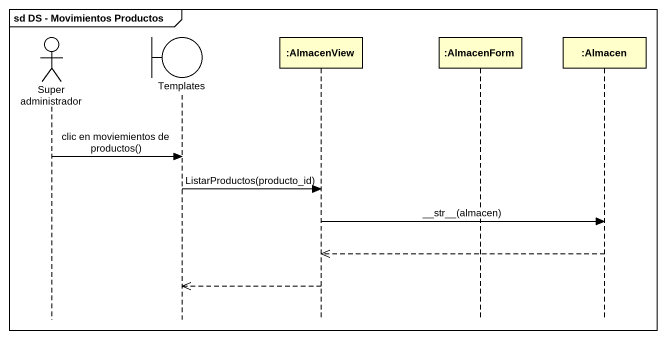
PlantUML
@startuml
mainframe sd DS - Movimientos Productos
hide footbox
actor "Super administrador" as Super_administrador
boundary Templates
participant ":AlmacenView" as AlmacenView
participant ":AlmacenForm" as AlmacenForm
participant ":Almacen" as Almacen

Super_administrador -> Templates : clic en moviemientos de productos()
Templates -> AlmacenView : ListarProductos(producto_id)
AlmacenView -> Almacen : ~__str~__(almacen)
Almacen -->> AlmacenView
AlmacenView -->> Templates
@enduml
